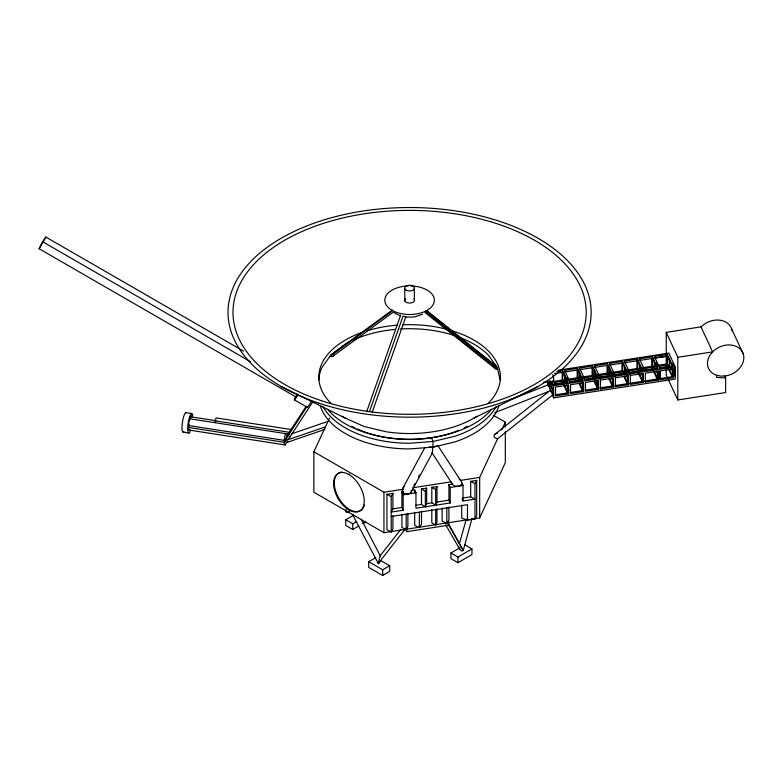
<?xml version="1.0" encoding="UTF-8"?>
<svg xmlns="http://www.w3.org/2000/svg" width="783" height="783" viewBox="0 0 783 783"><rect width="100%" height="100%" fill="white"/><g stroke="black" fill="none" stroke-linecap="round" stroke-linejoin="round"><path stroke-width="1.17" d="M547.757 381.918L547.757 383.543L549.676 383.259L549.676 384.864L562.713 382.838L562.713 370.702L556.782 371.622M652.454 367.335L652.454 358.438L639.417 360.454L639.417 358.839L652.454 356.813L657.837 368.421L644.8 370.437L639.417 358.839M654.373 368.656L654.373 362.588M672.313 377.191L667.41 366.64L667.41 354.503L654.373 356.519L654.373 358.144L667.41 356.138L672.313 366.669M190.338 415.186L189.623 416.889L190.289 417.799L190.954 414.021A9.915 2.095 -81.2 0 1 192.765 415.842M550.371 390.247L550.537 391.138L549.705 387.389L548.1 384.884L508.921 400.319M550.488 390.502C551.408 389.259 552.397 393.927 552.749 394.896L497.626 438.734L479.666 477.424L479.666 517.886L471.474 519.149M190.289 417.799L190.954 414.021L189.829 418.797A6.939 1.468 -81.2 0 0 188.556 425.541L284.278 440.349L284.709 439.429L284.278 443.286A6.939 1.468 -81.2 0 0 286.48 442.552M466.345 519.012L459.308 543.94M471.963 518.591L463.252 550.439L462.097 551.075L460.169 549.93L445.693 524.747M380.215 561.509L378.483 563.897L352.556 514.529M366.689 411.682L400.661 315.128M369.459 411.584L403.02 316.166L404.85 316.606M372.199 412.24L405.858 316.724M411.163 492.027L432.451 452.76L433.087 441.465L431.394 437.814M215.071 422.703L214.875 420.794L216.196 417.926L291.296 429.544L288.78 434.105L189.829 418.797L189.623 416.889A9.915 2.095 -81.2 0 0 187.744 429.808A9.915 2.095 -81.2 0 0 190.289 431.364M425.345 506.807L425.345 491.313L426.647 488.152L421.489 488.954L421.489 504.438L425.345 506.807L426.647 503.645L426.647 488.152M435.671 505.211L435.671 489.718L436.963 486.556L431.805 487.359L431.805 502.843L435.671 505.211L436.963 502.05L436.963 486.556M431.805 509.655L431.805 522.76L435.671 525.119L436.963 521.958L436.963 508.852M297.853 394.211L296.023 397.03L39.15 248.759L41.538 243.611L45.825 237.034L243.493 351.127M39.15 248.759L45.825 237.034M188.556 425.541L188.987 424.621L188.556 428.477A6.939 1.468 -81.2 0 0 189.829 429.74M296.023 397.03L296.982 394.965M324.916 429.417L287.185 442.346L285.315 441.612L284.728 440.839L287.292 435.319L306.202 406.26M287.743 435.808L287.312 436.738L287.312 433.821M469.134 519.511L383.944 532.694L313.875 492.233L313.875 451.771L329.486 418.132M501.727 429.896L505.319 422.154L493.31 415.225M479.666 517.886L505.319 462.616L505.319 431.678M288.78 434.105L289.358 432.93M391.206 532L391.206 496.598L392.919 493.368L386.939 494.298L386.939 529.7L391.206 532L392.919 528.77L392.919 515.664M392.919 493.368L392.919 508.862L391.206 512.082L403.176 510.232L403.176 494.748L401.894 491.988L403.157 491.793L404.097 493.819L407.659 494.053A4.952 2.858 0 0 0 411.339 491.293M401.894 514.284L401.894 527.39L406.171 529.69L407.874 526.46L407.874 513.354M461.725 505.025L461.725 518.131L467.49 520.196L474.968 519.041L474.968 483.64L476.681 480.419L470.691 481.339L470.691 496.833L474.968 499.133L463.007 500.983L462.146 499.143M474.968 519.041L476.681 515.821L476.681 480.419M403.088 487.789L424.738 447.837M404.097 493.819L401.904 491.45L403.088 489.267A4.952 2.858 0 0 1 404.371 486.507M413.825 485.646L414.98 483.512M418.465 477.082L419.619 474.948M290.239 431.257L291.296 429.544M414.687 512.297L414.687 525.403L419.365 527.644L421.489 524.356L421.489 511.25M442.131 508.059L442.131 521.165L446.809 523.396L448.933 520.108L448.933 507.002M325.415 426.901L284.728 440.839L306.623 407.199M289.661 437.433L312.593 402.208M288.105 441.406L287.185 442.346M349.453 341.868A90.789 52.412 0 0 0 345.391 344.07L330.964 354.924L321.901 367.56A90.789 52.412 0 0 0 318.828 380M400.906 529.298L380.254 555.607L378.189 563.525L404.928 529.445L406.083 529.23M666.245 364.115L666.245 332.403L701.245 326.785A18.831 14.848 -24.9 0 1 719.959 320.208A18.831 14.848 -24.9 0 1 732.144 330.876M494.611 434.545L550.664 389.973M330.964 354.924L392.371 310.078M392.205 310.959L329.829 356.51A2.975 1.713 0 0 0 333.323 355.971L333.715 355.58A2.975 1.713 0 0 0 333.91 355.149M333.519 355.776L393.154 312.221M348.905 474.537L349.609 474.126M348.905 509.929L349.609 509.527M358.761 526.019L352.751 529.484L345.743 525.442L345.743 519.775L353.759 515.155M345.743 519.775L352.751 523.827L356.754 521.507M362.764 523.71L365.769 521.977M380.695 560.559L389.709 565.766L389.709 571.424L382.701 575.476L368.685 567.381L368.685 561.714L375.693 557.672M368.685 561.714L382.701 569.809L389.709 565.766M464.936 544.899L471.943 548.942L471.943 554.609L457.928 562.703L450.93 558.651L450.93 552.994L459.934 547.787M450.93 552.994L457.928 557.036L471.943 548.942M473.793 418.191L537.98 386.479M422.693 314.218L414.383 316.988L405.848 317.144M494.709 412.729L548.012 391.725M291.814 433.762L327.979 421.381M543.363 382.231L553.62 381.272L553.679 380.284A4.952 1.292 85.6 0 0 552.769 374.597M558.073 370.232L668.809 353.104L675.23 366.914L675.23 379.06L553.659 397.862L552.279 394.886M577.668 368.382L564.631 370.408L570.014 382.006L583.061 379.99L577.668 368.382L577.668 380.528L569.368 381.81M592.623 366.072L579.586 368.088L584.97 379.696L598.016 377.68L592.623 366.072L592.633 378.209L584.333 379.501M607.588 363.762L594.542 365.778L599.925 377.386L612.972 375.36L607.588 363.762L607.588 375.899L594.542 377.915M622.544 361.443L609.497 363.459L614.89 375.067L627.927 373.051L622.544 361.443L622.544 373.589L609.497 375.605M624.452 361.149L637.499 359.133L642.882 370.741L629.845 372.757L624.452 361.149L624.452 362.764L637.499 360.748L642.393 371.299M554.413 373.599L562.713 372.316L567.606 382.867M564.631 372.023L577.668 370.007L582.572 380.558M579.586 369.713L592.623 367.687L597.527 378.238M594.542 367.393L607.588 365.377L612.482 375.928M609.497 365.084L622.544 363.067L627.437 373.618M654.373 358.134L667.41 356.118M666.245 332.403L677.794 357.273L712.599 351.89L701.069 327.02M568.615 393.927L568.615 385.03L555.568 387.047L555.568 395.944L568.615 393.927L562.204 380.117L549.157 382.133L553.101 390.629L549.676 383.259M578.647 381.018L577.159 377.798L564.112 379.814L565.61 383.034M579.068 374.166L579.068 377.504L592.114 375.488L593.612 378.708M594.033 371.856L594.033 375.194L607.07 373.168L608.567 376.388M608.988 369.537L608.988 372.874L622.025 370.858L623.522 374.078M623.943 370.565L636.98 368.548L638.478 371.759M638.899 368.245L651.945 366.229L653.433 369.449M653.854 365.935L656.232 365.563M658.601 365.201L666.901 363.919L668.388 367.129M552.044 382.877L547.757 383.543L553.141 395.141L553.141 386.234L550.694 380.959M554.413 382.505L567 380.558M569.368 380.195L669.328 364.721L672.754 372.111M564.631 382.544L567 382.182M579.586 380.235L581.955 379.863M642.393 381.82L637.499 371.269L624.452 373.285L624.452 367.217M657.348 379.501L652.454 368.959L639.417 370.976L639.417 364.907M659.11 367.922L667.41 366.64M551.731 381.575L553.659 385.725L675.23 366.914M599.925 379.001L600.444 380.107L613.481 378.091L613.481 386.988L600.444 389.004L599.925 387.898L612.972 385.882L612.972 378.091M614.89 376.682L615.399 377.788L628.436 375.771L628.436 384.678L615.399 386.694L614.89 385.588L627.927 383.572L627.927 375.781M629.845 374.372L630.354 375.478L643.401 373.462L643.401 382.358L630.354 384.375L629.845 383.269L642.882 381.252L642.882 373.471M555.059 394.838L568.096 392.821L568.096 385.04M570.014 392.528L583.061 390.511L583.061 382.721M584.97 390.218L598.016 388.202L598.016 380.411M659.756 370.858L659.756 378.649L672.803 376.633L672.803 368.842M583.57 391.617L570.523 393.634L570.523 384.737L583.57 382.711L583.57 391.617L579.635 383.132M598.525 389.298L585.488 391.324L585.488 382.417L598.525 380.401L598.525 389.298L594.591 380.812M645.309 382.065L658.356 380.049L658.356 371.142L645.309 373.168L645.309 382.065L644.8 380.959L657.837 378.943L657.837 371.152M660.265 379.755L673.311 377.729L673.311 368.832L660.265 370.848L660.265 379.755L659.756 378.649M666.245 366.552L666.245 375.086L677.794 399.956L725.655 392.547L725.655 378.003L724.647 375.84M313.875 451.771L383.944 492.233L403.088 489.267M412.661 487.789L450.949 481.868M479.666 477.424L460.521 480.39A4.952 2.858 0 0 0 459.239 479.108M411.163 490.549L414.687 490.011L415.969 492.771L415.969 508.255L450.215 502.96L450.215 487.466L448.933 484.706L452.447 484.168A4.952 2.858 0 0 0 458.515 486.184L461.402 484.951L461.706 482.201L438.03 445.84M403.176 494.748L415.969 492.771M450.215 487.466L463.007 485.489L463.007 500.983M345.332 509.997L346.35 512.17L349.551 511.671M392.919 508.862L401.894 507.472L403.176 510.232M415.812 505.319L421.489 504.438M426.647 503.645L431.805 502.843M436.963 502.05L448.933 500.2L450.215 502.96M462.841 498.047L470.691 496.833M391.206 516.516L467.49 504.712L467.49 520.196M405.457 528.995L406.7 531.686L448.581 525.207L448.581 521.566M725.655 378.003L716.553 377.386L716.553 375.272A18.841 14.857 -24.9 0 1 709.897 355.286L712.794 351.655A18.841 14.857 -24.9 0 1 742.46 352.056A18.841 14.857 -24.9 0 1 725.655 375.918L720.937 376.124L716.553 375.272M185.825 412.612L191.571 413.502M216 420.706L190.758 416.801A6.939 1.468 -81.2 0 1 191.845 417.085M214.875 420.794L289.974 432.412M188.987 427.538L284.709 442.346M189.388 430.112L285.12 444.92M183.261 432.147L189.006 433.038M401.904 491.45L403.157 491.793M400.328 315.921L394.035 312.652M281.205 386.479L345.391 418.191L364.203 426.52L386.097 431.756A90.789 52.412 0 0 0 477.043 416.213M470.691 481.339L474.968 483.64M386.939 494.298L391.206 496.598M43.427 242.182L250.619 361.775M294.437 399.907L307.279 407.317M431.805 487.359L435.671 489.718M421.489 488.954L425.345 491.313M426.843 310.606L496.148 365.974M426.079 310.675L497.283 367.56L500.112 379.941M425.521 311.614L497.675 369.263A2.975 1.713 0 0 1 494.543 368.225L494.337 367.785A2.975 1.713 0 0 1 494.543 366.904M425.042 312.554L494.435 368M497.283 367.56L488.22 354.924A90.789 52.412 0 0 0 460.884 337.884M431.805 452.466L452.447 484.168M448.512 523.7L463.252 550.439L448.052 523.944M361.237 519.246L380.479 556.243M287.292 435.319L287.792 436.268M731.674 328.977L743.224 353.847M672.754 363.214L674.222 366.375M667.41 354.503L672.803 366.111L659.756 368.127L654.373 356.519M669.367 369.243L673.311 377.729M656.33 362.363L657.798 365.524M652.454 358.438L657.348 368.989M654.373 367.041L655.351 369.155M656.33 371.259L658.288 375.478M654.412 371.553L658.356 380.049M639.417 369.351L640.396 371.465M641.375 373.579L643.332 377.798M639.457 373.873L643.401 382.358M624.452 371.671L625.431 373.775M626.42 375.889L628.377 380.107M624.501 376.183L628.436 384.678M624.012 376.75L627.437 384.13M608.988 372.874L610.476 376.094M611.454 378.199L613.412 382.427M609.546 378.502L613.481 386.988M609.057 379.06L612.482 386.45M594.033 375.194L595.52 378.404M596.499 380.518L598.457 384.737M596.01 381.076L597.478 384.247M594.101 381.38L597.527 388.76M579.068 377.504L580.565 380.724M581.544 382.828L583.501 387.047M579.146 383.69L582.572 391.079M567.078 377.298L568.546 380.46M562.713 370.702L568.096 382.31L555.059 384.326L553.101 380.107M566.589 385.148L569.035 390.423M564.181 386.009L567.606 393.389M548.139 385.98L547.248 381.615M461.725 482.729L463.007 485.489M459.65 549.079L459.014 546.974M669.318 364.692L669.328 359.162M549.196 381.086L549.676 383.239L549.676 381.018M677.794 357.273L677.794 399.956M674.711 367.433L674.711 376.329M666.901 356.128L666.901 363.919M652.454 356.813L652.454 368.959M651.945 358.448L651.945 366.229M637.499 359.133L637.499 371.269M636.98 360.757L636.98 368.548M630.354 375.478L630.354 384.375M622.025 363.067L622.025 370.858M615.399 377.788L615.399 386.694M609.497 367.305L609.497 373.98M607.07 365.387L607.07 373.168M600.444 380.107L600.444 389.004M594.542 369.615L594.542 376.3M592.114 367.697L592.114 375.488M579.586 371.935L579.586 378.61M577.159 370.016L577.159 377.798M564.631 374.245L564.631 380.92M562.204 372.326L562.204 380.117M553.659 385.725L553.659 397.862M505.319 422.154L505.319 426.921M457.928 557.036L457.928 562.703M448.933 484.706L448.933 500.2M446.809 507.913L446.809 523.396M435.671 509.635L435.671 525.119M419.365 512.16L419.365 527.644M414.687 490.011L414.687 492.39M414.383 287.341L414.383 299.478M406.7 529.259L406.7 531.686M406.171 514.196L406.171 529.69M404.801 288.819L404.801 300.956M401.894 491.988L401.894 507.472M383.944 492.233L383.944 532.694M382.701 569.809L382.701 575.476M352.751 523.827L352.751 529.484M346.35 509.743L346.35 512.17M498.996 405.614A90.789 52.412 0 0 1 454.982 441.896L433.087 447.132L409.587 448.923A90.789 52.412 0 0 1 320.188 405.614M436.102 445.801A4.952 2.858 0 0 1 434.281 446.848M431.805 447.23A4.952 2.858 0 0 1 429.329 446.848M496.275 406.416A90.789 52.412 0 0 1 454.982 436.229L433.087 441.465L409.587 443.256A90.789 52.412 0 0 1 322.909 406.416M467.187 426.324A84.231 48.634 0 0 1 464.104 427.919M458.642 430.376A84.231 48.634 0 0 1 357.224 428.927M355.081 427.919A84.231 48.634 0 0 1 351.998 426.324M491.607 409.274A90.789 52.412 0 0 1 409.587 439.214A90.789 52.412 0 0 1 327.578 409.274M345.391 418.191A90.789 52.412 0 0 1 342.142 416.213M352.663 340.302A90.789 52.412 0 0 1 395.376 329.359M400.113 328.997A90.789 52.412 0 0 1 454.982 335.741M332.775 353.564A2.975 1.713 0 0 1 333.323 353.877M450.607 330.318A90.789 52.412 0 0 1 488.22 403.294M330.964 403.294A90.789 52.412 0 0 1 361.815 332.511M366.366 330.994A90.789 52.412 0 0 1 397.744 325.121M402.491 324.828A90.789 52.412 0 0 1 447.22 329.379M410.664 285.922A24.772 14.3 0 0 1 430.865 307.543A24.772 14.3 0 0 1 388.319 307.543A24.772 14.3 0 0 1 408.52 285.922M413.884 298.783A4.952 2.858 0 0 1 409.587 303.08A4.952 2.858 0 0 1 405.3 298.783M311.605 400.984A9.915 0.685 -60 0 1 307.318 406.543M297.902 394.984A9.915 0.685 -60 0 1 295.808 396.267M497.626 438.734A4.952 2.858 0 0 1 495.404 433.948L496.412 433.508A4.952 2.858 0 0 1 497.626 433.214M290.229 435.475A4.952 1.938 -32.1 0 1 284.728 440.839M183.878 431.629A9.915 2.095 -81.2 0 1 182.322 423.123A9.915 2.095 -81.2 0 1 186.364 412.749M284.278 440.349A6.939 1.468 -81.2 0 1 285.55 433.606M362.881 508.343A21.679 12.518 60 0 1 338.775 498.086A21.679 12.518 60 0 1 341.946 472.071M364.418 504.957A21.679 12.518 60 0 1 363.351 507.599M318.808 403.137A181.568 104.824 0 0 0 591.155 312.348A181.568 104.824 0 0 0 318.808 221.569A181.568 104.824 0 0 0 318.808 403.137M321.284 400.651A176.606 101.966 0 0 0 586.203 312.348A176.606 101.966 0 0 0 321.284 224.046A176.606 101.966 0 0 0 321.284 400.651M407.111 290.552A4.952 2.858 0 0 0 414.55 288.075A4.952 2.858 0 0 0 407.111 285.599A4.952 2.858 0 0 0 407.111 290.552M333.578 483.385A21.679 12.518 60 0 0 356.568 511.984A21.679 12.518 60 0 0 356.568 481.33A21.679 12.518 60 0 0 333.578 483.385"/></g></svg>
